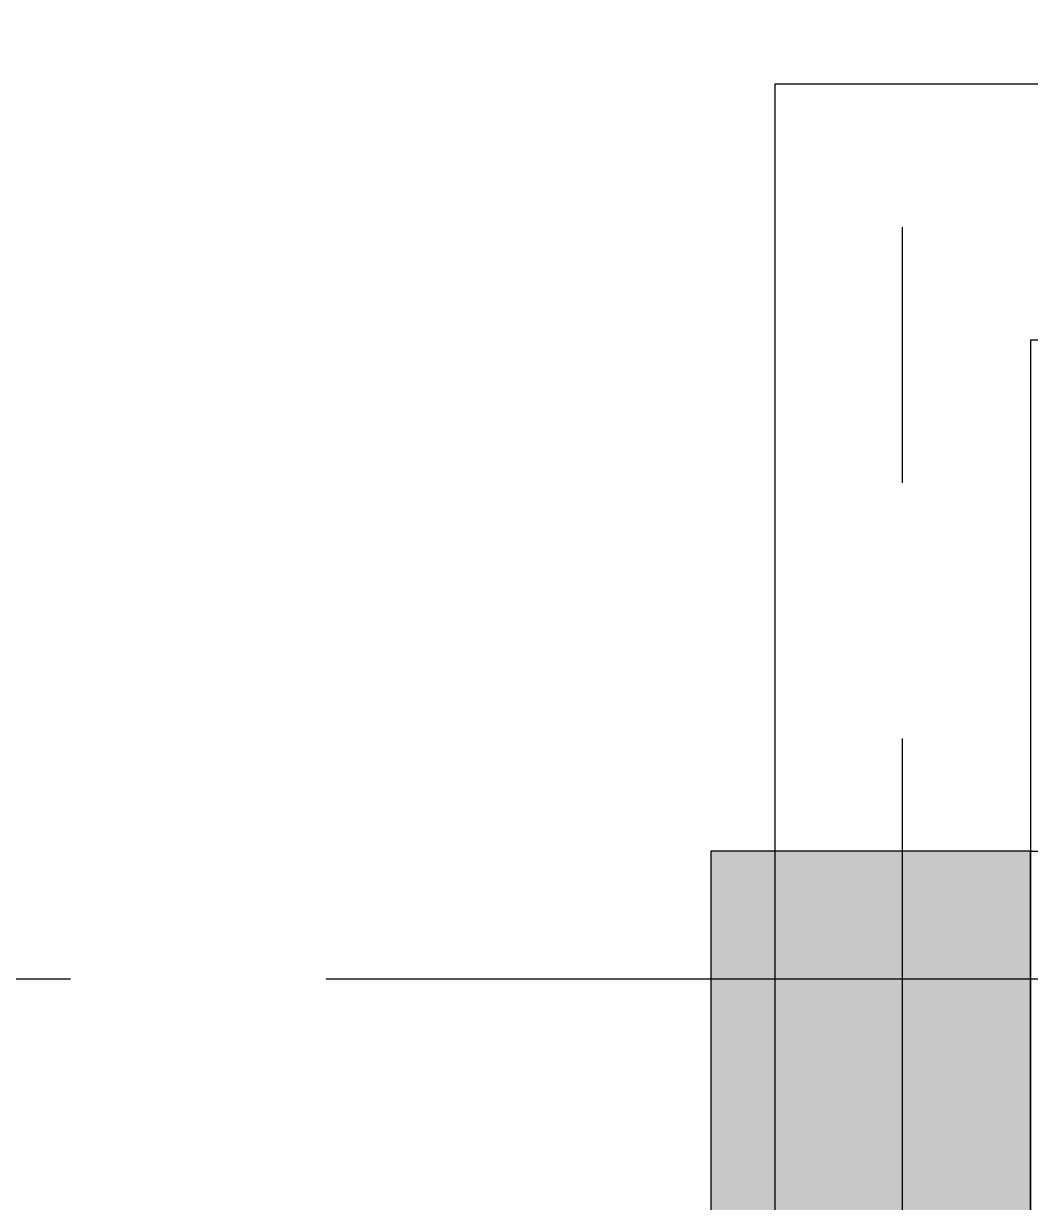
# Model space of a CAD drawing. Header units: millimetres. Extents: x -187744 to 2148, y -49419 to 6550.
# Drawn here: x -8853 to -8065, y -7436 to -6514 of the extents above; entities that cross this region are included whole.
import ezdxf
from ezdxf.enums import TextEntityAlignment as Align

# ---------------------------------------------------------------- set-up
doc = ezdxf.new("R2010")
doc.units = ezdxf.units.MM
doc.header["$LTSCALE"] = 1000
doc.header["$MEASUREMENT"] = 0
doc.linetypes.add('DASHED2', pattern=[0.375, 0.25, -0.125])
doc.linetypes.add('M-CENTER', pattern=[1.8, 1.2, -0.2, 0.2, -0.2])
doc.layers.get('Defpoints').update_dxf_attribs({"color": 136})
for name, color, linetype in [('0w-梁1', 4, 'DASHED2'), ('1#f35层以上墙柱-col_建筑$0$1#f35层以上墙柱-col$0$Col_1#_2F$0$0q-柱填充', 251, 'Continuous'), ('A-DIM', 44, 'Continuous'), ('AXIS_TEXT', 50, 'Continuous'), ('B1建筑尺寸', 7, 'Continuous'), ('DOTE', 138, 'M-CENTER'), ('WALL', 160, 'Continuous')]:
    doc.layers.add(name, color=color, linetype=linetype)
doc.styles.add('COMPLEX', font='COMPLEX')
doc.styles.add('H-DIM', font='archs.shx', dxfattribs={"width": 0.7})
doc.dimstyles.new('H_DIM_1', dxfattribs={"dimscale": 0, "dimtxt": 2.5, "dimasz": 0.8, "dimexe": 2, "dimexo": 1.5, "dimgap": 0.6, "dimtad": 1, "dimdec": 0, "dimzin": 12, "dimdsep": 46, "dimtxsty": 'H-DIM', "dimblk": 'ARCHTICK', "dimcen": 0.125, "dimclrd": 44, "dimclre": 44, "dimclrt": 50, "dimadec": 0, "dimazin": 0, "dimtfac": 1, "dimtdec": 0, "dimtix": 1, "dimtmove": 2, "dimatfit": 3, "dimldrblk": 'ARCHTICK', "dimfxl": 1, "dimtvp": 1, "dimtolj": 1, "dimtzin": 0, "dimarcsym": 0})

# ---------------------------------------------------------------- blocks, each defined once
blk = doc.blocks.new('_ArchTick')
at = {"color": 0, "linetype": 'ByBlock', "const_width": 0.4}
blk.add_lwpolyline([(-0.5, -0.5), (0.5, 0.5)], dxfattribs=at)
blk = doc.blocks.new('*D57')
at = {"layer": 'A-DIM', "color": 44, "lineweight": -2, "transparency": 16777216}
for p, q in [((-5792.06, 4647.45), (-5792.06, 4984.04)), ((-2492.06, 4647.45), (-2492.06, 4984.04)), ((-5792.06, 4884.04), (-2492.06, 4884.04))]:
    blk.add_line(p, q, dxfattribs=at)
at = {"layer": 'Defpoints', "color": 0, "transparency": 16777216}
for p in [(-2492.06, 4884.04), (-5792.06, 4572.45), (-2492.06, 4572.45)]:
    blk.add_point(p, dxfattribs=at)
at = {"layer": 'A-DIM', "color": 44, "lineweight": -2, "transparency": 16777216, "xscale": 40, "yscale": 40, "zscale": 40, "rotation": 180}
blk.add_blockref('_ArchTick', (-5792.06, 4884.04), dxfattribs=at)
at = {"layer": 'A-DIM', "color": 44, "lineweight": -2, "transparency": 16777216, "xscale": 40, "yscale": 40, "zscale": 40}
blk.add_blockref('_ArchTick', (-2492.06, 4884.04), dxfattribs=at)
at = {"layer": 'A-DIM', "color": 50, "transparency": 16777216, "insert": (-4142.06, 4976.54), "char_height": 125, "attachment_point": 5, "style": 'H-DIM'}
blk.add_mtext('\\A1;3300', dxfattribs=at)
blk = doc.blocks.new('*D56')
at = {"layer": 'A-DIM', "color": 44, "lineweight": -2, "transparency": 16777216}
for p, q in [((-2492.06, 4647.45), (-2492.06, 4984.04)), ((-92.06, 4647.45), (-92.06, 4984.04)), ((-2492.06, 4884.04), (-92.06, 4884.04))]:
    blk.add_line(p, q, dxfattribs=at)
at = {"layer": 'Defpoints', "color": 0, "transparency": 16777216}
for p in [(-92.06, 4884.04), (-2492.06, 4572.45), (-92.06, 4572.45)]:
    blk.add_point(p, dxfattribs=at)
at = {"layer": 'A-DIM', "color": 44, "lineweight": -2, "transparency": 16777216, "xscale": 40, "yscale": 40, "zscale": 40, "rotation": 180}
blk.add_blockref('_ArchTick', (-2492.06, 4884.04), dxfattribs=at)
at = {"layer": 'A-DIM', "color": 44, "lineweight": -2, "transparency": 16777216, "xscale": 40, "yscale": 40, "zscale": 40}
blk.add_blockref('_ArchTick', (-92.06, 4884.04), dxfattribs=at)
at = {"layer": 'A-DIM', "color": 50, "transparency": 16777216, "insert": (-1292.06, 4981.75), "char_height": 125, "attachment_point": 5, "style": 'H-DIM'}
blk.add_mtext('\\A1;2400', dxfattribs=at)
blk = doc.blocks.new('B1柱子')
at = {"layer": '1#f35层以上墙柱-col_建筑$0$1#f35层以上墙柱-col$0$Col_1#_2F$0$0q-柱填充'}
h = blk.add_hatch(color=256, dxfattribs=at)
h.dxf.hatch_style = 1
h.paths.add_polyline_path([(613491.35, 98134.33), (613491.35, 97534.33), (613741.35, 97534.33), (613741.35, 97884.33), (616791.35, 97884.33), (616791.35, 96234.36), (616991.35, 96234.36), (616991.35, 98584.33), (616991.35, 99384.33), (616741.35, 99384.33), (616741.35, 98134.33)])
at = {"layer": 'WALL'}
blk.add_lwpolyline([(613491.35, 98134.33), (613491.35, 97534.33), (613741.35, 97534.33), (613741.35, 97884.33), (616791.35, 97884.33), (616791.35, 96234.36), (616991.35, 96234.36), (616991.35, 98584.33), (616991.35, 98584.33), (616991.35, 99384.33), (616741.35, 99384.33), (616741.35, 98134.33)], close=True, dxfattribs=at)
blk = doc.blocks.new('liang00000000')
at = {"layer": '0w-梁1', "linetype": 'DASHED2'}
blk.add_line((4070248.24, -1393255.45), (4072448.24, -1393255.45), dxfattribs=at)
blk = doc.blocks.new('QBLOCK2019073115112111')
at = {"layer": 'DOTE'}
for p, q in [((-2492.06, -4386.86), (-2492.06, 4572.45)), ((-6542.88, 3825.14), (6625.81, 3825.14))]:
    blk.add_line(p, q, dxfattribs=at)
at = {"layer": 'AXIS_TEXT', "style": 'COMPLEX', "width": 1.041667}
for p, p2 in [((-5892.06, 5527.78), (-5692.06, 5527.78)), ((-5892.06, 5527.78), (-5692.06, 5527.78)), ((-5192.06, 5527.78), (-4992.06, 5527.78)), ((-5192.06, 5527.78), (-4992.06, 5527.78)), ((-3492.06, 5527.78), (-3292.06, 5527.78)), ((-3492.06, 5527.78), (-3292.06, 5527.78)), ((-2592.06, 5527.78), (-2392.06, 5527.78)), ((-2592.06, 5527.78), (-2392.06, 5527.78)), ((-192.06, 5527.78), (7.94, 5527.78)), ((-192.06, 5527.78), (7.94, 5527.78)), ((2707.94, 5527.78), (2907.94, 5527.78)), ((2707.94, 5527.78), (2907.94, 5527.78)), ((4507.94, 5527.78), (4707.94, 5527.78)), ((4507.94, 5527.78), (4707.94, 5527.78)), ((5507.94, 5527.78), (5707.94, 5527.78)), ((5507.94, 5527.78), (5707.94, 5527.78)), ((-7660.45, 3713.14), (-7460.45, 3713.14)), ((-7660.45, 3713.14), (-7460.45, 3713.14)), ((7521.14, 3713.14), (7521.64, 3713.14)), ((7521.14, 3713.14), (7521.64, 3713.14)), ((-7660.45, 2463.14), (-7460.45, 2463.14)), ((-7660.45, 2463.14), (-7460.45, 2463.14)), ((7521.14, 2463.14), (7521.64, 2463.14)), ((7521.14, 2463.14), (7521.64, 2463.14)), ((-7660.45, 1413.14), (-7460.45, 1413.14)), ((-7660.45, 1413.14), (-7460.45, 1413.14)), ((7521.14, 1413.14), (7521.64, 1413.14)), ((7521.14, 1413.14), (7521.64, 1413.14)), ((-7660.45, 263.14), (-7460.45, 263.14)), ((-7660.45, 263.14), (-7460.45, 263.14)), ((7521.14, 263.14), (7521.64, 263.14)), ((7521.14, 263.14), (7521.64, 263.14)), ((-7660.45, -736.86), (-7460.45, -736.86)), ((-7660.45, -736.86), (-7460.45, -736.86)), ((7521.14, -736.86), (7521.64, -736.86)), ((7521.14, -736.86), (7521.64, -736.86)), ((-7660.45, -1436.86), (-7460.45, -1436.86)), ((-7660.45, -1436.86), (-7460.45, -1436.86)), ((7521.14, -1436.86), (7521.64, -1436.86)), ((7521.14, -1436.86), (7521.64, -1436.86)), ((-7660.45, -2536.86), (-7460.45, -2536.86)), ((-7660.45, -2536.86), (-7460.45, -2536.86)), ((7521.14, -2536.86), (7521.64, -2536.86)), ((7521.14, -2536.86), (7521.64, -2536.86)), ((-7660.45, -4136.86), (-7460.45, -4136.86)), ((-7660.45, -4136.86), (-7460.45, -4136.86)), ((7521.14, -4136.86), (7521.64, -4136.86)), ((7521.14, -4136.86), (7521.64, -4136.86)), ((-5892.06, -5349.93), (-5891.56, -5349.93)), ((-5892.06, -5349.93), (-5891.56, -5349.93)), ((-5192.06, -5349.93), (-5191.56, -5349.93)), ((-5192.06, -5349.93), (-5191.56, -5349.93)), ((-3492.06, -5351.12), (-3491.56, -5351.12)), ((-3492.06, -5351.12), (-3491.56, -5351.12)), ((-2592.06, -5349.93), (-2591.56, -5349.93)), ((-2592.06, -5349.93), (-2591.56, -5349.93)), ((-192.06, -5349.93), (-191.56, -5349.93)), ((-192.06, -5349.93), (-191.56, -5349.93)), ((2707.94, -5349.93), (2708.44, -5349.93)), ((2707.94, -5349.93), (2708.44, -5349.93)), ((4507.94, -5349.93), (4508.44, -5349.93)), ((4507.94, -5349.93), (4508.44, -5349.93)), ((5507.94, -5349.93), (5508.44, -5349.93)), ((5507.94, -5349.93), (5508.44, -5349.93))]:
    blk.add_attdef('A', text='', height=224, dxfattribs=at).set_placement(p, p2, align=Align.FIT)
at = {"layer": 'A-DIM'}
for p1, p2, picture, middle in [((-2492.06, 4572.45), (-92.06, 4572.45), '*D56', (-1292.06, 4981.75)), ((-5792.06, 4572.45), (-2492.06, 4572.45), '*D57', (-4142.06, 4976.54))]:
    dim = blk.add_aligned_dim(p1=p1, p2=p2, distance=311.59, dimstyle='H_DIM_1', override={"dimscale": 50}, dxfattribs=at)
    dim.commit()
    dim.dimension.update_dxf_attribs({"geometry": picture, "text_midpoint": middle})

msp = doc.modelspace()

# ---------------------------------------------------------------- linework, layer by layer
at = {"layer": 'WALL'}
for p, q in [((-7865.36, -6561.46), (-8265.36, -6561.46)), ((-8265.36, -6561.46), (-8265.36, -8411.46)), ((-8065.36, -6761.46), (-8065.36, -8511.46)), ((-8065.36, -6761.46), (-7865.36, -6761.46))]:
    msp.add_line(p, q, dxfattribs=at)

# ---------------------------------------------------------------- block references
msp.add_blockref('B1柱子', (-625056.7, -106545.82))
at = {"layer": '0w-梁1'}
msp.add_blockref('liang00000000', (-4078313.59, 1386093.86), dxfattribs=at)
at = {"layer": 'B1建筑尺寸', "linetype": 'Continuous'}
msp.add_blockref('QBLOCK2019073115112111', (-5673.3, -11086.6), dxfattribs=at)

doc.saveas('drawing.dxf')
